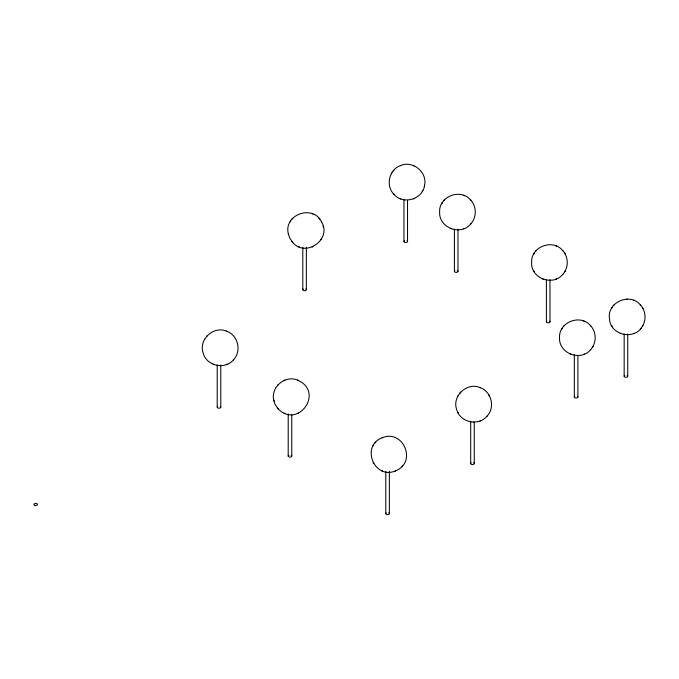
<?xml version="1.0" encoding="UTF-8"?>
<svg xmlns="http://www.w3.org/2000/svg" width="679" height="679" viewBox="0 0 679 679"><rect width="100%" height="100%" fill="white"/><g stroke="black" fill="none" stroke-linecap="round" stroke-linejoin="round"><path stroke-width="1.02" d="M424.46 185.825C427.94 172.534 412.764 159.955 400.355 165.651M393.599 193.948C402.503 205.202 422.779 199.66 424.57 185.333M424.316 186.521L424.417 186.029M226.913 331.318C213.749 325.233 198.073 339.721 203.284 353.352C206.772 366.244 225.377 370.013 233.661 359.615M292.437 242.123C304.973 258.156 332.243 239.695 321.608 222.033C313.325 203.946 283.143 214.547 288.388 234M297.903 380.257C285.494 374.562 270.318 387.14 273.79 400.432M400.72 165.506C389.177 169.343 385.265 185.715 393.93 194.321M470.87 200.305C461.134 187.888 438.71 196.129 439.627 212.06C438.719 227.974 461.126 236.241 470.87 223.807M382.557 437.632C359.946 445.721 374.528 480.545 395.984 470.674C417.279 461.915 403.063 428.788 382.192 437.785M480.392 387.726C467.228 381.64 451.552 396.129 456.763 409.76C460.252 422.652 478.856 426.42 487.14 416.023M562.866 250.755C553.122 238.321 530.715 246.587 531.615 262.501C530.715 278.415 553.122 286.691 562.866 274.257M562.535 274.63C568.832 268.137 568.832 256.874 562.535 250.373M590.781 325.962C581.037 313.528 558.622 321.804 559.53 337.718C558.622 353.632 581.037 361.899 590.781 349.464M590.45 349.846C596.748 343.345 596.748 332.082 590.45 325.589M640.62 305.194C630.324 291.995 606.67 302.206 609.479 318.875C610.311 335.562 635.179 340.654 642.64 325.878M642.393 326.31C646.595 319.724 645.687 310.464 640.289 304.82M290.408 221.439L290.654 221.006M321.023 239.729L321.269 239.297M321.362 239.144L321.608 238.702M391.579 173.264L391.825 172.831M422.194 191.563L422.44 191.122M422.525 190.977L422.779 190.527M442.029 203.131L442.284 202.69M534.025 253.573L534.271 253.14M564.639 271.872L564.886 271.439M564.97 271.286L565.225 270.845M561.94 328.78L562.187 328.347M611.779 308.02L612.025 307.579M592.555 347.079L592.801 346.646M592.886 346.494L593.14 346.052M642.733 325.725L642.979 325.283M204.481 339.525L204.735 339.084M290.069 222.033L290.323 221.583M391.24 173.858L391.494 173.417M275.479 388.464L275.725 388.023M441.69 203.725L441.944 203.276M373.077 445.993L373.331 445.543M533.686 254.167L533.94 253.725M457.96 395.933L458.215 395.492M561.601 329.374L561.856 328.933M611.439 308.614L611.694 308.164M233.338 359.997C242.004 351.382 238.083 335.019 226.54 331.174M277.838 408.554C297.869 429.782 324.952 391.978 297.538 380.104M470.547 224.189C476.836 217.687 476.836 206.424 470.547 199.932M486.818 416.405C495.483 407.79 491.571 391.427 480.019 387.582M401.926 466.456L402.681 465.59M640.289 329.077L641.044 328.212M292.012 219.105L292.759 218.239M206.424 336.597L207.171 335.732M393.175 170.93L393.93 170.064M277.414 385.536L278.169 384.67M443.633 200.789L444.38 199.932M535.629 251.238L536.376 250.373M375.012 443.056L375.767 442.199M459.904 393.005L460.651 392.148M563.536 326.446L564.291 325.589M613.383 305.677L614.13 304.82M413.299 198.888L414.148 198.54M312.128 247.054L312.977 246.715M463.749 228.747L464.597 228.407M226.54 364.555L227.389 364.216M284.111 380.452L284.959 380.104M555.745 279.196L556.593 278.848M297.538 413.494L298.387 413.146M633.499 333.635L634.347 333.296M583.66 354.404L584.509 354.065M480.019 420.963L480.868 420.624M395.136 471.014L395.984 470.674M626.725 299.116L627.209 299.116M473.738 422.109L474.256 422.1M413.299 165.506L414.148 165.846M463.749 195.365L464.597 195.713M555.745 245.815L556.593 246.154M399.872 198.54L400.72 198.888M633.499 300.254L634.347 300.602M450.33 228.407L451.179 228.747M542.317 278.848L543.166 279.196M620.071 333.296L620.92 333.635M583.66 321.023L584.509 321.362M312.128 213.673L312.977 214.021M570.233 354.065L571.081 354.404M298.701 246.715L299.558 247.054M213.121 364.216L213.97 364.555M284.111 413.146L284.959 413.494M381.708 470.674L382.557 471.014M319.673 219.105L318.926 218.239M288.278 233.5L289.551 237.633L292.343 242.021M273.688 399.931L274.953 404.064L277.753 408.452M292.012 241.631L292.759 242.496M277.414 408.062L278.169 408.928M642.393 307.579L642.64 308.02M642.733 308.164L642.979 308.614M611.439 325.283L611.694 325.725M611.779 325.878L612.025 326.31M564.639 253.14L564.886 253.573M564.97 253.725L565.225 254.167M533.686 270.845L533.94 271.286M534.025 271.439L534.271 271.872M488.914 394.906L489.169 395.339M489.253 395.492L489.508 395.933M457.96 412.611L458.215 413.053M458.3 413.205L458.554 413.638M321.362 221.583L321.608 222.033M373.077 462.662L373.331 463.103M373.416 463.256L373.662 463.689M323.145 226.039L323.255 226.531M323.297 226.735L323.399 227.227M288.431 234.196L288.533 234.688M273.832 400.627L273.943 401.119M627.736 334.009L627.736 376.234M624.162 334.009L624.162 376.234M577.897 355.838L577.897 396.994M574.324 354.777L574.324 396.994M549.982 279.57L549.982 321.787M546.408 279.57L546.408 321.787M474.256 422.397L474.256 463.553M470.691 421.336L470.691 463.553M457.986 229.12L457.986 271.345M454.421 229.12L454.421 271.345M407.536 200.313L407.536 241.478M403.963 199.261L403.963 241.478M389.364 471.387L389.364 513.613M385.799 471.387L385.799 513.613M306.365 247.428L306.365 289.653M302.8 247.428L302.8 289.653M291.766 414.92L291.766 456.084M288.202 413.867L288.202 456.084M220.777 364.929L220.777 407.145M217.212 364.929L217.212 407.145M473.619 462.764A1.782 1.027 0 0 1 473.84 464.215A1.782 1.027 0 0 1 471.328 464.351A1.782 1.027 0 0 1 471.107 462.9M220.361 406.492A1.782 1.027 0 0 1 220.217 407.901A1.782 1.027 0 0 1 217.772 407.901A1.782 1.027 0 0 1 217.628 406.492M291.249 455.354A1.782 1.027 0 0 1 291.164 456.857A1.782 1.027 0 0 1 288.583 456.712A1.782 1.027 0 0 1 288.974 455.236M407.01 240.748A1.782 1.027 0 0 1 407.044 242.182A1.782 1.027 0 0 1 404.565 242.25A1.782 1.027 0 0 1 404.378 240.816M457.349 270.548A1.782 1.027 0 0 1 457.57 271.999A1.782 1.027 0 0 1 455.057 272.135A1.782 1.027 0 0 1 454.837 270.683M549.667 321.201A1.782 1.027 0 0 1 549.294 322.601A1.782 1.027 0 0 1 546.858 322.474A1.782 1.027 0 0 1 546.934 321.057M577.481 396.341A1.782 1.027 0 0 1 577.337 397.75A1.782 1.027 0 0 1 574.884 397.75A1.782 1.027 0 0 1 574.74 396.341M627.09 375.436A1.782 1.027 0 0 1 627.32 376.887A1.782 1.027 0 0 1 624.807 377.023A1.782 1.027 0 0 1 624.578 375.572M388.728 512.815A1.782 1.027 0 0 1 388.957 514.266A1.782 1.027 0 0 1 386.444 514.402A1.782 1.027 0 0 1 386.215 512.951M305.839 288.923A1.782 1.027 0 0 1 305.881 290.357A1.782 1.027 0 0 1 303.394 290.417A1.782 1.027 0 0 1 303.207 288.991M34.841 505.354A1.782 1.027 0 0 0 37.515 504.463A1.782 1.027 0 0 0 34.841 503.572A1.782 1.027 0 0 0 34.841 505.354"/></g></svg>
